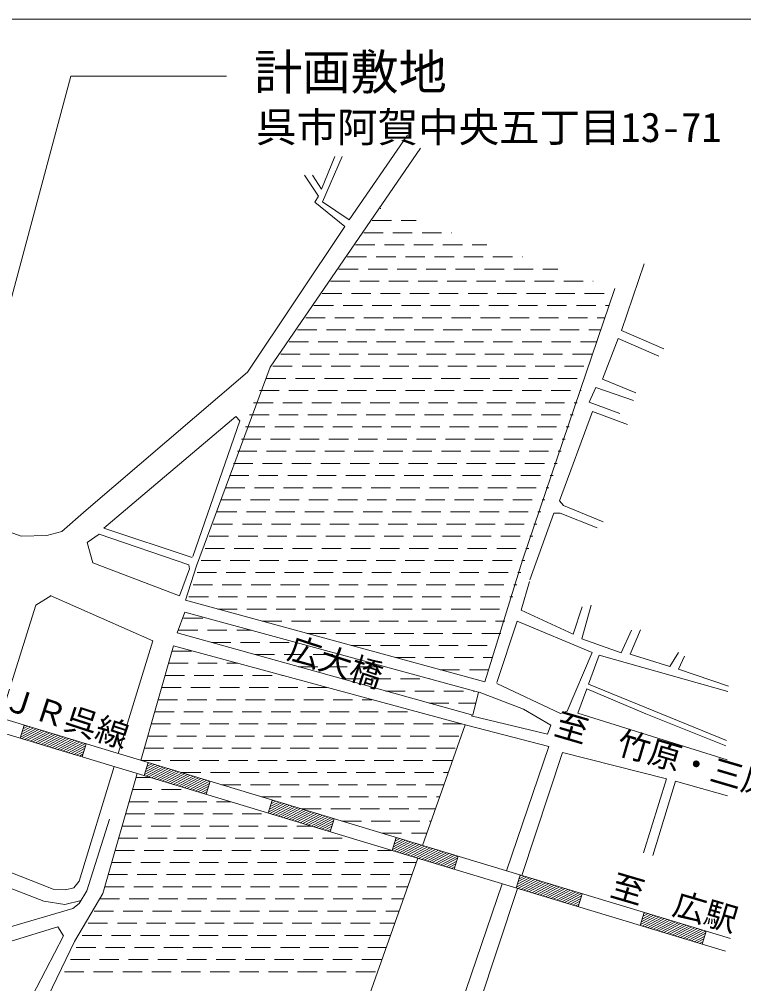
# Model space of a CAD drawing. Units: millimetres on the paper, enlarged 400 times, with parts at other scales. Extents: x -117226 to 115574, y -80033 to 82367.
# Drawn here: x -73928 to -56039, y -39014 to -15186 of the extents above; entities that cross this region are included whole.
import ezdxf
from ezdxf.enums import TextEntityAlignment as Align

# ---------------------------------------------------------------- set-up
doc = ezdxf.new("R2010")
doc.units = ezdxf.units.MM
doc.header["$LTSCALE"] = 400
doc.linetypes.add('DASHED1', pattern=[1.8, 1.2, -0.6])
for name, color, linetype, lineweight in [('8-1_太線', 4, 'Continuous', 5), ('8-5_家具', 7, 'Continuous', 9), ('8-9_文字', 2, 'Continuous', 18)]:
    doc.layers.add(name, color=color, linetype=linetype, lineweight=lineweight)
doc.layers.add('8-E_ハッチ', color=7, linetype='Continuous')
doc.styles.add('ＭＳ ゴシック', font='')
doc.styles.get('ＭＳ ゴシック').set_extended_font_data('MS Gothic')

msp = doc.modelspace()

# ---------------------------------------------------------------- linework, layer by layer
at = {"layer": '8-1_太線', "linetype": 'DASHED1'}
for p, q in [((-65012.9, -19858.4), (-65004, -19858.4)), ((-65217.7, -20158.4), (-64129.3, -20158.4)), ((-65422.5, -20458.4), (-63254.6, -20458.4)), ((-65627.4, -20758.4), (-62379.8, -20758.4)), ((-65832.2, -21058.4), (-61505.1, -21058.4)), ((-66037, -21358.4), (-60630.3, -21358.4)), ((-66241.8, -21658.4), (-59755.6, -21658.4)), ((-66446.7, -21958.4), (-59260.1, -21958.4)), ((-66651.5, -22258.4), (-59359.3, -22258.4)), ((-66856.3, -22558.4), (-59458.5, -22558.4)), ((-67061.1, -22858.4), (-59557.7, -22858.4)), ((-67266, -23158.4), (-59657, -23158.4)), ((-67470.8, -23458.4), (-59756.2, -23458.4)), ((-67665.8, -23758.4), (-59855.4, -23758.4)), ((-67829.5, -24058.4), (-59954.6, -24058.4)), ((-67993.2, -24358.4), (-60053.9, -24358.4)), ((-68141.9, -24658.4), (-60153.1, -24658.4)), ((-68241.7, -24958.4), (-60252.3, -24958.4)), ((-68341.5, -25258.4), (-60351.5, -25258.4)), ((-68441.2, -25558.4), (-60450.7, -25558.4)), ((-68541, -25858.4), (-60550, -25858.4)), ((-68640.8, -26158.4), (-60649.2, -26158.4)), ((-68740.6, -26458.4), (-60748.4, -26458.4)), ((-68840.3, -26758.4), (-60847.6, -26758.4)), ((-68940.1, -27058.4), (-60946.9, -27058.4)), ((-69039.9, -27358.4), (-61046.1, -27358.4)), ((-69139.7, -27658.4), (-61145.3, -27658.4)), ((-69239.5, -27958.4), (-61244.5, -27958.4)), ((-69339.2, -28258.4), (-61343.8, -28258.4)), ((-69439, -28558.4), (-61443, -28558.4)), ((-69538.8, -28858.4), (-61542.2, -28858.4)), ((-69638.6, -29158.4), (-61641.4, -29158.4)), ((-69738.4, -29458.4), (-61740.6, -29458.4)), ((-69026.2, -29758.4), (-61839.9, -29758.4)), ((-69874.7, -29982.7), (-69296.4, -29982.7)), ((-67927.7, -30058.4), (-61939.1, -30058.4)), ((-69999.7, -30282.7), (-68194.2, -30282.7)), ((-66829.2, -30358.4), (-62038.3, -30358.4)), ((-69184.9, -30582.7), (-67091.9, -30582.7)), ((-65730.7, -30658.4), (-62137.5, -30658.4)), ((-70155.6, -30797.3), (-69639.1, -30797.3)), ((-68108.9, -30882.7), (-65989.7, -30882.7)), ((-64632.2, -30958.4), (-62236.8, -30958.4)), ((-70241.4, -31097.3), (-68532.1, -31097.3)), ((-67032.9, -31182.7), (-64887.4, -31182.7)), ((-70327.2, -31397.3), (-67425.2, -31397.3)), ((-63533.7, -31258.4), (-62336, -31258.4)), ((-65956.9, -31482.7), (-63785.2, -31482.7)), ((-70413, -31697.3), (-66318.2, -31697.3)), ((-64880.9, -31782.7), (-62683, -31782.7)), ((-70498.8, -31997.3), (-65211.3, -31997.3)), ((-63804.9, -32082.7), (-62647.5, -32082.7)), ((-70584.6, -32297.3), (-64104.3, -32297.3)), ((-70670.4, -32597.3), (-62997.4, -32597.3)), ((-70756.2, -32897.3), (-63018.9, -32897.3)), ((-70842, -33197.3), (-63125.1, -33197.3)), ((-70920.9, -33497.3), (-63231.3, -33497.3)), ((-69928.6, -33797.3), (-63337.5, -33797.3)), ((-71048.4, -33919), (-70689.2, -33919)), ((-71134.2, -34219), (-69696.9, -34219)), ((-68936.3, -34097.3), (-63443.7, -34097.3)), ((-71220, -34519), (-68704.5, -34519)), ((-67943.9, -34397.3), (-63549.9, -34397.3)), ((-66951.6, -34697.3), (-63656.1, -34697.3)), ((-71305.8, -34819), (-67712.2, -34819)), ((-65959.3, -34997.3), (-63762.2, -34997.3)), ((-71391.6, -35119), (-66719.9, -35119)), ((-71477.4, -35419), (-65727.6, -35419)), ((-64966.9, -35297.3), (-63868.4, -35297.3)), ((-71563.2, -35719), (-64735.2, -35719)), ((-71649, -36019), (-64123.9, -36019)), ((-71734.8, -36319), (-64230.1, -36319)), ((-71820.6, -36619), (-64336.2, -36619)), ((-71933.6, -36919), (-64442.4, -36919)), ((-72080.4, -37219), (-64548.6, -37219)), ((-72227.2, -37519), (-64654.8, -37519)), ((-72374, -37819), (-64761, -37819)), ((-72520.9, -38119), (-64867.2, -38119)), ((-72667.7, -38419), (-64973.4, -38419)), ((-72814.5, -38719), (-65079.6, -38719))]:
    msp.add_line(p, q, dxfattribs=at)
at = {"layer": '8-1_太線'}
for p, q in [((-73818.5, -32649.9), (-73784.3, -32631.6)), ((-73900.3, -32920.7), (-73513.6, -32713.5)), ((-73879.9, -32853), (-73581.3, -32693)), ((-73865.5, -32958.7), (-73445.9, -32733.9)), ((-73859.4, -32785.3), (-73648.9, -32672.5)), ((-73838.9, -32717.6), (-73716.6, -32652.1)), ((-73797.8, -32979.2), (-73378.2, -32754.4)), ((-73730.1, -32999.6), (-73310.5, -32774.8)), ((-73662.4, -33020.1), (-73242.8, -32795.3)), ((-73594.7, -33040.6), (-73175.1, -32815.8)), ((-73527.1, -33061), (-73107.5, -32836.2)), ((-73459.4, -33081.5), (-73039.8, -32856.7)), ((-73391.7, -33101.9), (-72972.1, -32877.2)), ((-73324, -33122.4), (-72904.4, -32897.6)), ((-73256.3, -33142.9), (-72836.7, -32918.1)), ((-73188.6, -33163.3), (-72769, -32938.5)), ((-73120.9, -33183.8), (-72701.3, -32959)), ((-73053.3, -33204.3), (-72633.7, -32979.5)), ((-72985.6, -33224.7), (-72566, -32999.9)), ((-72917.9, -33245.2), (-72498.3, -33020.4)), ((-72850.2, -33265.6), (-72430.6, -33040.9)), ((-72782.5, -33286.1), (-72362.9, -33061.3)), ((-72714.8, -33306.6), (-72295.2, -33081.8)), ((-72647.1, -33327), (-72294.6, -33138.1)), ((-72579.5, -33347.5), (-72315, -33205.8)), ((-72511.8, -33368), (-72335.5, -33273.5)), ((-72444.1, -33388.4), (-72355.9, -33341.2)), ((-70775.9, -33643.6), (-70653.5, -33578.1)), ((-70755.4, -33575.9), (-70721.2, -33557.6)), ((-70837.2, -33846.7), (-70450.5, -33639.5)), ((-70816.8, -33779), (-70518.2, -33619)), ((-70802.4, -33884.7), (-70382.8, -33659.9)), ((-70796.3, -33711.3), (-70585.9, -33598.6)), ((-70734.7, -33905.2), (-70315.1, -33680.4)), ((-70667, -33925.7), (-70247.4, -33700.9)), ((-70599.3, -33946.1), (-70179.7, -33721.3)), ((-70531.7, -33966.6), (-70112.1, -33741.8)), ((-70464, -33987.1), (-70044.4, -33762.3)), ((-70396.3, -34007.5), (-69976.7, -33782.7)), ((-70328.6, -34028), (-69909, -33803.2)), ((-70260.9, -34048.4), (-69841.3, -33823.6)), ((-70193.2, -34068.9), (-69773.6, -33844.1)), ((-70125.5, -34089.4), (-69705.9, -33864.6)), ((-70057.9, -34109.8), (-69638.3, -33885)), ((-69990.2, -34130.3), (-69570.6, -33905.5)), ((-69922.5, -34150.8), (-69502.9, -33926)), ((-69854.8, -34171.2), (-69435.2, -33946.4)), ((-69787.1, -34191.7), (-69367.5, -33966.9)), ((-69719.4, -34212.1), (-69299.8, -33987.3)), ((-69651.8, -34232.6), (-69232.1, -34007.8)), ((-69584.1, -34253.1), (-69231.5, -34064.2)), ((-69516.4, -34273.5), (-69251.9, -34131.9)), ((-69448.7, -34294), (-69272.4, -34199.5)), ((-69381, -34314.5), (-69292.9, -34267.2)), ((-67753.7, -34705), (-67455.1, -34545.1)), ((-67733.2, -34637.3), (-67522.8, -34524.6)), ((-67712.8, -34569.7), (-67590.5, -34504.1)), ((-67692.3, -34502), (-67658.1, -34483.7)), ((-67774.2, -34772.7), (-67387.4, -34565.5)), ((-67739.3, -34810.8), (-67319.7, -34586)), ((-67671.6, -34831.2), (-67252, -34606.4)), ((-67603.9, -34851.7), (-67184.3, -34626.9)), ((-67536.3, -34872.2), (-67116.7, -34647.4)), ((-67468.6, -34892.6), (-67049, -34667.8)), ((-67400.9, -34913.1), (-66981.3, -34688.3)), ((-67333.2, -34933.5), (-66913.6, -34708.8)), ((-67265.5, -34954), (-66845.9, -34729.2)), ((-67197.8, -34974.5), (-66778.2, -34749.7)), ((-67130.2, -34994.9), (-66710.5, -34770.1)), ((-67062.5, -35015.4), (-66642.9, -34790.6)), ((-66994.8, -35035.9), (-66575.2, -34811.1)), ((-66927.1, -35056.3), (-66507.5, -34831.5)), ((-66859.4, -35076.8), (-66439.8, -34852)), ((-66791.7, -35097.2), (-66372.1, -34872.5)), ((-66724, -35117.7), (-66304.4, -34892.9)), ((-66656.4, -35138.2), (-66236.8, -34913.4)), ((-66588.7, -35158.6), (-66169.1, -34933.8)), ((-66521, -35179.1), (-66168.4, -34990.2)), ((-66453.3, -35199.6), (-66188.9, -35057.9)), ((-66385.6, -35220), (-66209.3, -35125.6)), ((-66317.9, -35240.5), (-66229.8, -35193.3)), ((-64711.1, -35698.7), (-64324.3, -35491.5)), ((-64690.6, -35631.1), (-64392, -35471.1)), ((-64670.2, -35563.4), (-64459.7, -35450.6)), ((-64649.7, -35495.7), (-64527.4, -35430.2)), ((-64629.2, -35428), (-64595.1, -35409.7)), ((-64676.2, -35736.8), (-64256.6, -35512)), ((-64608.6, -35757.3), (-64188.9, -35532.5)), ((-64540.9, -35777.7), (-64121.3, -35552.9)), ((-64473.2, -35798.2), (-64053.6, -35573.4)), ((-64405.5, -35818.6), (-63985.9, -35593.9)), ((-64337.8, -35839.1), (-63918.2, -35614.3)), ((-64270.1, -35859.6), (-63850.5, -35634.8)), ((-64202.4, -35880), (-63782.8, -35655.2)), ((-64134.8, -35900.5), (-63715.2, -35675.7)), ((-64067.1, -35921), (-63647.5, -35696.2)), ((-63999.4, -35941.4), (-63579.8, -35716.6)), ((-63931.7, -35961.9), (-63512.1, -35737.1)), ((-63864, -35982.3), (-63444.4, -35757.6)), ((-63796.3, -36002.8), (-63376.7, -35778)), ((-63728.6, -36023.3), (-63309, -35798.5)), ((-63661, -36043.7), (-63241.4, -35818.9)), ((-63593.3, -36064.2), (-63173.7, -35839.4)), ((-63525.6, -36084.7), (-63106, -35859.9)), ((-63457.9, -36105.1), (-63105.3, -35916.2)), ((-63390.2, -36125.6), (-63125.8, -35983.9)), ((-63322.5, -36146), (-63146.2, -36051.6)), ((-63254.8, -36166.5), (-63166.7, -36119.3)), ((-61648, -36624.8), (-61261.2, -36417.6)), ((-61627.5, -36557.1), (-61328.9, -36397.1)), ((-61613.2, -36662.8), (-61193.6, -36438)), ((-61607.1, -36489.4), (-61396.6, -36376.6)), ((-61586.6, -36421.7), (-61464.3, -36356.2)), ((-61566.1, -36354), (-61532, -36335.7)), ((-61545.5, -36683.3), (-61125.9, -36458.5)), ((-61477.8, -36703.8), (-61058.2, -36479)), ((-61410.1, -36724.2), (-60990.5, -36499.4)), ((-61342.4, -36744.7), (-60922.8, -36519.9)), ((-61274.7, -36765.1), (-60855.1, -36540.3)), ((-61207, -36785.6), (-60787.4, -36560.8)), ((-61139.4, -36806.1), (-60719.8, -36581.3)), ((-61071.7, -36826.5), (-60652.1, -36601.7)), ((-61004, -36847), (-60584.4, -36622.2)), ((-60936.3, -36867.5), (-60516.7, -36642.7)), ((-60868.6, -36887.9), (-60449, -36663.1)), ((-60800.9, -36908.4), (-60381.3, -36683.6)), ((-60733.2, -36928.8), (-60313.6, -36704)), ((-60665.6, -36949.3), (-60246, -36724.5)), ((-60597.9, -36969.8), (-60178.3, -36745)), ((-60530.2, -36990.2), (-60110.6, -36765.4)), ((-60462.5, -37010.7), (-60042.9, -36785.9)), ((-60394.8, -37031.2), (-60042.2, -36842.3)), ((-60327.1, -37051.6), (-60062.7, -36909.9)), ((-60259.5, -37072.1), (-60083.2, -36977.6)), ((-60191.8, -37092.5), (-60103.6, -37045.3)), ((-58584.9, -37550.8), (-58198.2, -37343.6)), ((-58564.5, -37483.1), (-58265.8, -37323.1)), ((-58550.1, -37588.9), (-58130.5, -37364.1)), ((-58544, -37415.4), (-58333.5, -37302.7)), ((-58523.5, -37347.7), (-58401.2, -37282.2)), ((-58503.1, -37280.1), (-58468.9, -37261.8)), ((-58482.4, -37609.3), (-58062.8, -37384.5)), ((-58414.7, -37629.8), (-57995.1, -37405)), ((-58347, -37650.2), (-57927.4, -37425.5)), ((-58279.3, -37670.7), (-57859.7, -37445.9)), ((-58211.6, -37691.2), (-57792, -37466.4)), ((-58144, -37711.6), (-57724.4, -37486.8)), ((-58076.3, -37732.1), (-57656.7, -37507.3)), ((-58008.6, -37752.6), (-57589, -37527.8)), ((-57940.9, -37773), (-57521.3, -37548.2)), ((-57873.2, -37793.5), (-57453.6, -37568.7)), ((-57805.5, -37813.9), (-57385.9, -37589.2)), ((-57737.9, -37834.4), (-57318.2, -37609.6)), ((-57670.2, -37854.9), (-57250.6, -37630.1)), ((-57602.5, -37875.3), (-57182.9, -37650.5)), ((-57534.8, -37895.8), (-57115.2, -37671)), ((-57467.1, -37916.3), (-57047.5, -37691.5)), ((-57399.4, -37936.7), (-56979.8, -37711.9)), ((-57331.7, -37957.2), (-56979.1, -37768.3)), ((-57264.1, -37977.6), (-56999.6, -37836)), ((-57196.4, -37998.1), (-57020.1, -37903.7)), ((-57128.7, -38018.6), (-57040.5, -37971.3))]:
    msp.add_line(p, q, dxfattribs=at)
at = {"layer": '8-5_家具'}
for p, q in [((-61501.3, -28546), (-59221.4, -21841.6)), ((-56367, -37897.2), (-87594.4, -28456.5)), ((-62435.2, -31558.4), (-61501.3, -28546)), ((-56492.4, -38210.9), (-87691.8, -28778.7)), ((-73152.9, -29427.2), (-73517.9, -29663.7)), ((-70629.8, -30545.8), (-73165.2, -29423.1)), ((-73517.9, -29663.7), (-74395.4, -32446.9)), ((-70629.8, -30545.8), (-71483.9, -33327.1)), ((-70927.2, -33495.4), (-70118.4, -30667.4)), ((-59872.2, -31611.4), (-59608.9, -30897.8)), ((-59608.9, -30897.8), (-56429.1, -31791.5)), ((-56463.7, -33003.9), (-59872.2, -31611.4)), ((-60137.2, -32329.6), (-59916.9, -31732.5)), ((-59916.9, -31732.5), (-58452, -32345.7)), ((-56449.9, -33481.9), (-60137.2, -32329.6)), ((-58452, -32345.7), (-56477.6, -33135.5)), ((-73907.9, -32945.9), (-73810.5, -32623.7)), ((-63974.6, -35597.3), (-62920.2, -32618.2)), ((-72376.4, -33408.9), (-72279, -33086.7)), ((-60850.5, -33156.4), (-61896.3, -36225.6)), ((-60513.1, -33301), (-61519, -36339.6)), ((-60513.1, -33301), (-57943.4, -33951)), ((-70844.9, -33871.9), (-70747.5, -33549.7)), ((-71582.7, -33648.8), (-72451.3, -36477.1)), ((-71868.2, -36785.5), (-71019.8, -33819)), ((-69313.3, -34334.9), (-69215.9, -34012.7)), ((-57943.4, -33951), (-58509.7, -35782.3)), ((-57719.4, -34012.1), (-58285.7, -35843.5)), ((-57719.4, -34012.1), (-56435.5, -34368.6)), ((-67781.8, -34797.9), (-67684.4, -34475.7)), ((-71700, -34947.6), (-72259, -36718.6)), ((-66250.2, -35260.9), (-66152.8, -34938.7)), ((-64718.7, -35724), (-64621.3, -35401.8)), ((-75437.7, -35753.1), (-73091.4, -36677.1)), ((-69848.4, -52191.9), (-64087, -35914.9)), ((-63187.2, -36187), (-63089.8, -35864.8)), ((-73319, -36978), (-75572.6, -36100.1)), ((-61655.6, -36650), (-61558.2, -36327.8)), ((-73091.4, -36677.1), (-72791.3, -36698.5)), ((-72585.5, -36647.1), (-72791.3, -36698.5)), ((-72451.3, -36477.1), (-72585.5, -36647.1)), ((-62004.9, -36544.4), (-63687.4, -41482.2)), ((-61624.8, -36659.3), (-63182.5, -41364.9)), ((-72568.6, -37970.7), (-71868.2, -36785.5)), ((-60124.1, -37113), (-60026.7, -36790.8)), ((-58592.5, -37576), (-58495.1, -37253.8)), ((-72973.7, -37606.6), (-74238.2, -37997.7)), ((-72840.2, -37833.5), (-72973.7, -37606.6)), ((-75593.8, -43124.7), (-72840.2, -37833.5)), ((-57061, -38039), (-56963.6, -37716.8)), ((-79421.7, -52219), (-72568.6, -37970.7))]:
    msp.add_line(p, q, dxfattribs=at)
for points in [[(-65952.9, -18576.8), (-66442.6, -19698.5), (-65783.8, -20143.6), (-64341.7, -18051.6)], [(-64021.2, -18372.1), (-67733.3, -23784.5), (-69556.2, -28687.5)], [(-66691.8, -19039.7), (-66469.3, -19386.9), (-66139.9, -18576.8)], [(-72274.1, -27310.9), (-68292.8, -23905), (-65890.6, -20303.8), (-66629.5, -19707.4), (-66540.5, -19556), (-66887.7, -19039.7)], [(-58014.4, -23326.7), (-59056.6, -22876.2), (-58498, -21231.2)], [(-58703.3, -24413), (-59524.7, -24077.4), (-59136.1, -23070.5), (-58138.1, -23512.1)], [(-59098.6, -24922), (-59851.5, -24649.7), (-59691.3, -24281.2), (-58762.2, -24601.6)], [(-69661.5, -28483.6), (-71838.2, -27760.2), (-68584.6, -24996.5), (-68485.9, -25105), (-69640.1, -28459)], [(-59507.1, -27605.2), (-60489.6, -27199.4), (-60585.7, -27081.9), (-59771.4, -24873.9), (-58906.4, -25194.3)], [(-75461.3, -27388.6), (-73885, -27958.7), (-73250.2, -27941.4), (-72878.7, -27837.7), (-72274.1, -27310.9)], [(-61322.6, -29036.2), (-60724.6, -27391.6), (-60575.1, -27391.6), (-59656.6, -27754.7)], [(-72116.1, -28616.8), (-72254.2, -28113.7), (-71958.3, -27906.6), (-69738.7, -28666.1)], [(-69738.7, -28666.1), (-69728.3, -28760.2), (-69970.1, -29427.7), (-72116.1, -28616.8)], [(-69556.2, -28687.5), (-69827.4, -29539.6), (-62435.2, -31558.4)], [(-60031.5, -29706.3), (-60253.2, -30378.3), (-61534.9, -29782.5), (-61327, -29075.8)], [(-58812.3, -30281.3), (-59061.7, -30842.4), (-60038.5, -30496), (-59809.9, -29664.7)], [(-62588.3, -31813.6), (-69843.7, -29833.7), (-70026.9, -30347.9)], [(-62137.6, -31597.5), (-60565, -32338.8), (-60398.7, -32283.4), (-59782.1, -30828.6), (-61631.9, -30052.6), (-62137.6, -31569.8)], [(-70026.9, -30347.9), (-62728.9, -32382.7), (-62588.3, -31813.6)], [(-57648.4, -30828.6), (-57863.1, -31174.9), (-58840, -30870.1), (-58583.6, -30274.3)], [(-70118.4, -30667.4), (-62847.9, -32637), (-60850.5, -33156.4)], [(-56415.2, -31659.9), (-57648.4, -31244.2), (-57502.9, -30925.5)], [(-62574, -31812.3), (-61479.5, -32234.9), (-60800.5, -32622.9), (-60883.7, -32844.5), (-62768, -32394.2)], [(-72259, -36718.6), (-72447.9, -37031.5), (-72606, -37157.9)], [(-72606, -37157.9), (-74340, -37666.3), (-75869.9, -38233.7), (-76156.5, -38293.4), (-76315, -38269.9)], [(-72402.1, -36955.7), (-72804.7, -37058.5), (-73319, -36978)]]:
    msp.add_lwpolyline(points, dxfattribs=at)
at = {"layer": '8-9_文字'}
for p, q in [((-78086, -36847.3), (-72658.6, -16592)), ((-72658.6, -16592), (-68810.6, -16592))]:
    msp.add_line(p, q, dxfattribs=at)
at = {"layer": '8-9_文字', "color": 3, "lineweight": 13}
msp.add_lwpolyline([(-103400.4, -53857.8), (-103400.4, -15186.2), (-50890.6, -15186.2)], dxfattribs=at)

# ---------------------------------------------------------------- texts
at = {"layer": '8-9_文字', "color": 3, "style": 'ＭＳ ゴシック'}
msp.add_text('計画敷地', height=872.4, dxfattribs=at).set_placement((-68130.6, -17187), align=Align.BOTTOM_LEFT)
at = {"layer": '8-9_文字', "color": 7, "style": 'ＭＳ ゴシック'}
msp.add_text('呉市阿賀中央五丁目13-71', height=733.1, dxfattribs=at).set_placement((-68080.7, -18439.5), align=Align.BOTTOM_LEFT)
at = {"layer": '8-E_ハッチ', "style": 'ＭＳ ゴシック'}
for s, rotation, p in [('広大橋', 341.867, (-67402.1, -31137.1)), ('ＪＲ呉線', 341.867, (-74439.8, -32377.4)), ('至\u3000竹原・三原', 343.61, (-60800.7, -33026.5)), ('至\u3000広駅', 343.61, (-59416.1, -37010.2))]:
    msp.add_text(s, height=586.5, rotation=rotation, dxfattribs=at).set_placement(p, align=Align.BOTTOM_LEFT)

doc.saveas('drawing.dxf')
